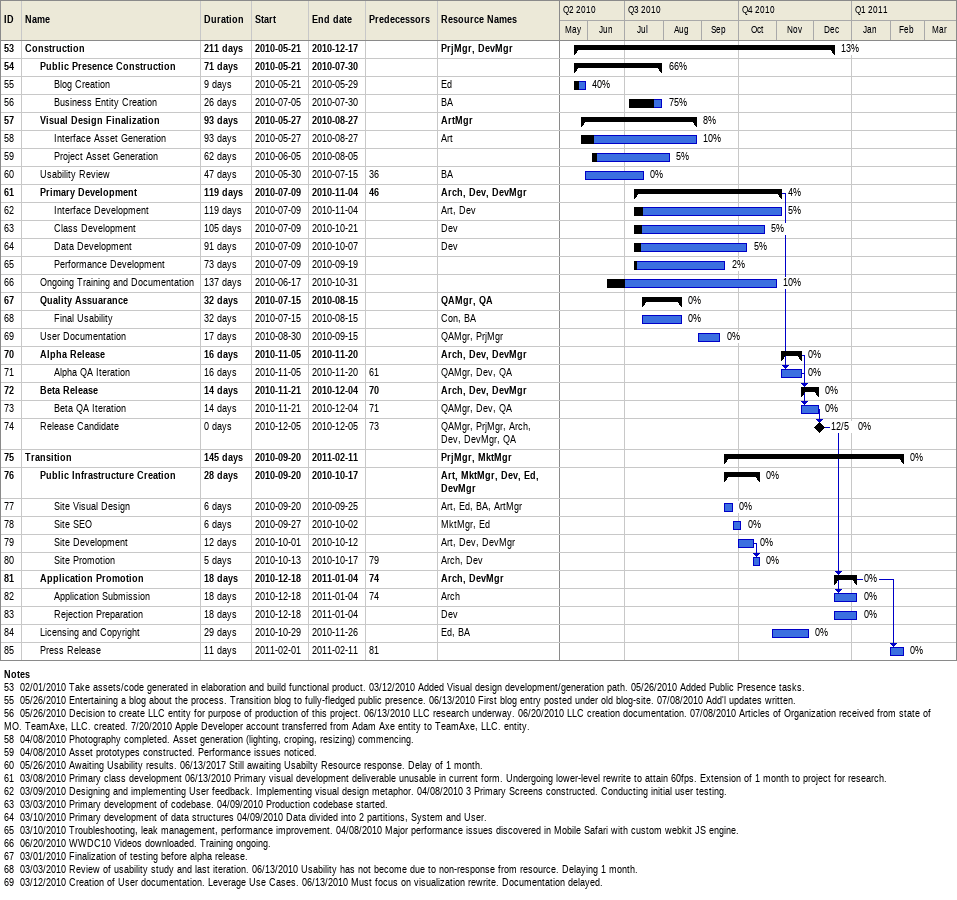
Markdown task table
| ID | Level | Task | Duration | Start | Finish | Predecessors | Resources | % complete |
|---|---|---|---|---|---|---|---|---|
| 53 | 1 | **Construction** | 211d | 2010-05-21 | 2010-12-17 |  | PrjMgr, DevMgr | 13 |
| 54 | 2 | **Public Presence Construction** | 71d | 2010-05-21 | 2010-07-30 |  |  | 66 |
| 55 | 3 | Blog Creation | 9d | 2010-05-21 | 2010-05-29 |  | Ed | 40 |
| 56 | 3 | Business Entity Creation | 26d | 2010-07-05 | 2010-07-30 |  | BA | 75 |
| 57 | 2 | **Visual Design Finalization** | 93d | 2010-05-27 | 2010-08-27 |  | ArtMgr | 8 |
| 58 | 3 | Interface Asset Generation | 93d | 2010-05-27 | 2010-08-27 |  | Art | 10 |
| 59 | 3 | Project Asset Generation | 62d | 2010-06-05 | 2010-08-05 |  |  | 5 |
| 60 | 2 | Usability Review | 47d | 2010-05-30 | 2010-07-15 | 36 | BA | 0 |
| 61 | 2 | **Primary Development** | 119d | 2010-07-09 | 2010-11-04 | 46 | Arch, Dev, DevMgr | 4 |
| 62 | 3 | Interface Development | 119d | 2010-07-09 | 2010-11-04 |  | Art, Dev | 5 |
| 63 | 3 | Class Development | 105d | 2010-07-09 | 2010-10-21 |  | Dev | 5 |
| 64 | 3 | Data Development | 91d | 2010-07-09 | 2010-10-07 |  | Dev | 5 |
| 65 | 3 | Performance Development | 73d | 2010-07-09 | 2010-09-19 |  |  | 2 |
| 66 | 2 | Ongoing Training and Documentation | 137d | 2010-06-17 | 2010-10-31 |  |  | 10 |
| 67 | 2 | **Quality Assuarance** | 32d | 2010-07-15 | 2010-08-15 |  | QAMgr, QA | 0 |
| 68 | 3 | Final Usability | 32d | 2010-07-15 | 2010-08-15 |  | Con, BA | 0 |
| 69 | 2 | User Documentation | 17d | 2010-08-30 | 2010-09-15 |  | QAMgr, PrjMgr | 0 |
| 70 | 2 | **Alpha Release** | 16d | 2010-11-05 | 2010-11-20 |  | Arch, Dev, DevMgr | 0 |
| 71 | 3 | Alpha QA Iteration | 16d | 2010-11-05 | 2010-11-20 | 61 | QAMgr, Dev, QA | 0 |
| 72 | 2 | **Beta Release** | 14d | 2010-11-21 | 2010-12-04 | 70 | Arch, Dev, DevMgr | 0 |
| 73 | 3 | Beta QA Iteration | 14d | 2010-11-21 | 2010-12-04 | 71 | QAMgr, Dev, QA | 0 |
| 74 | 2 | Release Candidate | 0d | 2010-12-05 | 2010-12-05 | 73 | QAMgr, PrjMgr, Arch, Dev, DevMgr, QA | 0 |
| 75 | 1 | **Transition** | 145d | 2010-09-20 | 2011-02-11 |  | PrjMgr, MktMgr | 0 |
| 76 | 2 | **Public Infrastructure Creation** | 28d | 2010-09-20 | 2010-10-17 |  | Art, MktMgr, Dev, Ed, DevMgr | 0 |
| 77 | 3 | Site Visual Design | 6d | 2010-09-20 | 2010-09-25 |  | Art, Ed, BA, ArtMgr | 0 |
| 78 | 3 | Site SEO | 6d | 2010-09-27 | 2010-10-02 |  | MktMgr, Ed | 0 |
| 79 | 3 | Site Development | 12d | 2010-10-01 | 2010-10-12 |  | Art, Dev, DevMgr | 0 |
| 80 | 3 | Site Promotion | 5d | 2010-10-13 | 2010-10-17 | 79 | Arch, Dev | 0 |
| 81 | 2 | **Application Promotion** | 18d | 2010-12-18 | 2011-01-04 | 74 | Arch, DevMgr | 0 |
| 82 | 3 | Application Submission | 18d | 2010-12-18 | 2011-01-04 | 74 | Arch | 0 |
| 83 | 3 | Rejection Preparation | 18d | 2010-12-18 | 2011-01-04 |  | Dev | 0 |
| 84 | 2 | Licensing and Copyright | 29d | 2010-10-29 | 2010-11-26 |  | Ed, BA | 0 |
| 85 | 2 | Press Release | 11d | 2011-02-01 | 2011-02-11 | 81 |  | 0 |

Notes
- 53: 02/01/2010 Take assets/code generated in elaboration and build functional product. 03/12/2010 Added Visual design development/generation path. 05/26/2010 Added Public Presence tasks.
- 55: 05/26/2010 Entertaining a blog about the process. Transition blog to fully-fledged public presence. 06/13/2010 First blog entry posted under old blog-site. 07/08/2010 Add'l updates written.
- 56: 05/26/2010 Decision to create LLC entity for purpose of production of this project. 06/13/2010 LLC research underway. 06/20/2010 LLC creation documentation. 07/08/2010 Articles of Organization received from state of MO. TeamAxe, LLC. created. 7/20/2010 Apple Developer account transferred from Adam Axe entity to TeamAxe, LLC. entity.
- 58: 04/08/2010 Photography completed. Asset generation (lighting, croping, resizing) commencing.
- 59: 04/08/2010 Asset prototypes constructed. Performance issues noticed.
- 60: 05/26/2010 Awaiting Usability results. 06/13/2017 Still awaiting Usabilty Resource response. Delay of 1 month.
- 61: 03/08/2010 Primary class development 06/13/2010 Primary visual development deliverable unusable in current form. Undergoing lower-level rewrite to attain 60fps. Extension of 1 month to project for research.
- 62: 03/09/2010 Designing and implementing User feedback. Implementing visual design metaphor. 04/08/2010 3 Primary Screens constructed. Conducting initial user testing.
- 63: 03/03/2010 Primary development of codebase. 04/09/2010 Production codebase started.
- 64: 03/10/2010 Primary development of data structures 04/09/2010 Data divided into 2 partitions, System and User.
- 65: 03/10/2010 Troubleshooting, leak management, performance improvement. 04/08/2010 Major performance issues discovered in Mobile Safari with custom webkit JS engine.
- 66: 06/20/2010 WWDC10 Videos downloaded. Training ongoing.
- 67: 03/01/2010 Finalization of testing before alpha release.
- 68: 03/03/2010 Review of usability study and last iteration. 06/13/2010 Usability has not become due to non-response from resource. Delaying 1 month.
- 69: 03/12/2010 Creation of User documentation. Leverage Use Cases. 06/13/2010 Must focus on visualization rewrite. Documentation delayed.
